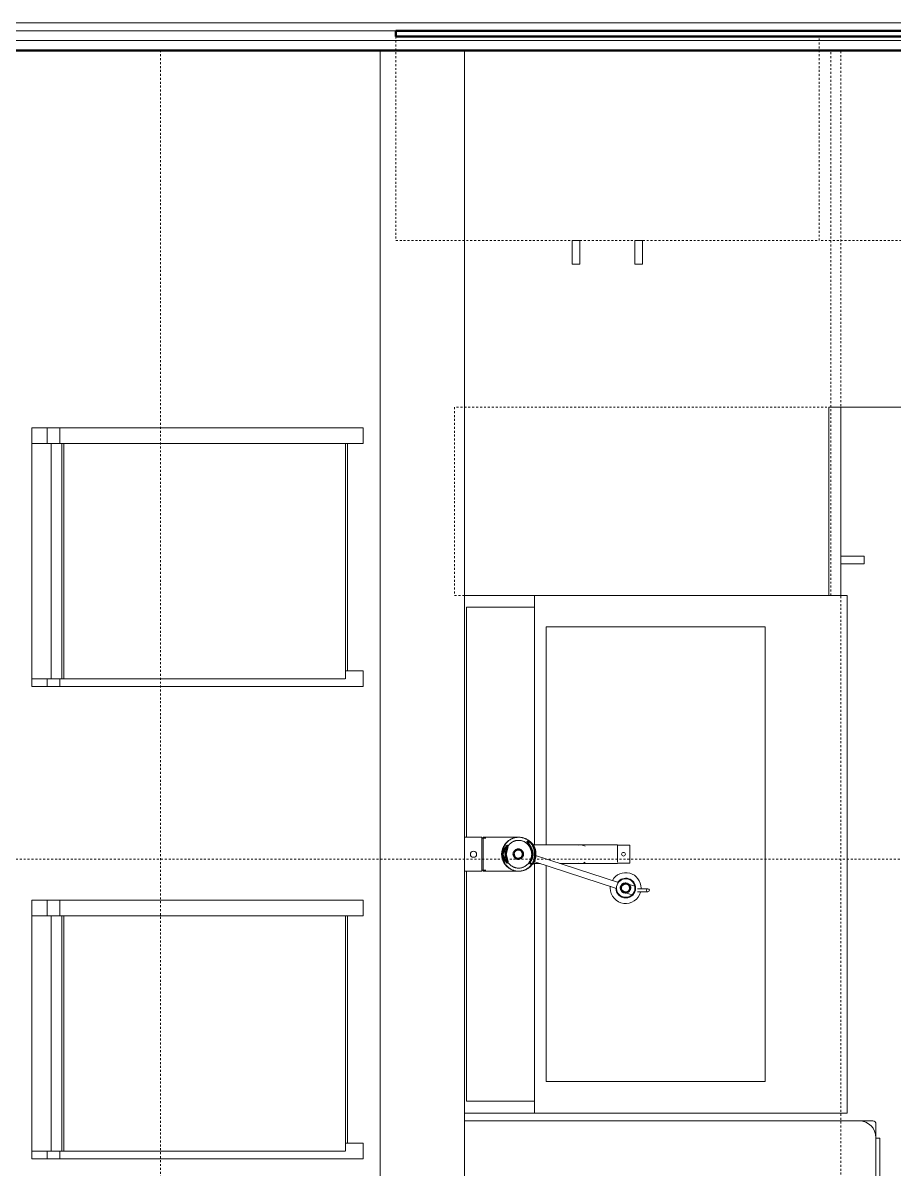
# Model space of a CAD drawing. Header units: inches. Extents: x -4217 to -1814, y 9706 to 12425.
# Drawn here: x -3633.1 to -3577.5, y 11050.6 to 11123.7 of the extents above; entities that cross this region are included whole.
import ezdxf

# ---------------------------------------------------------------- set-up
doc = ezdxf.new("R2010")
doc.units = ezdxf.units.IN
doc.header["$MEASUREMENT"] = 0
doc.linetypes.add('Aligning Line 1_8_', pattern=[0.25, 0.125, -0.125])
doc.linetypes.add('Dash', pattern=[0.25, 0.125, -0.125])
for name, color, linetype, lineweight in [('A-GENM-2', 250, 'Continuous', 9), ('A-GENM-3', 10, 'Continuous', 50), ('A-WALL', 113, 'Continuous', 13), ('A-WALL-3', 10, 'Continuous', 50), ('A-WALL-4', 50, 'Continuous', 13), ('G-ANNO-SYMB', 111, 'Aligning Line 1_8_', 9), ('I-FURN-1', 250, 'Continuous', 9), ('I-WALL-3', 2, 'Continuous', 50), ('P-SANR-FIXT-2', 250, 'Continuous', 9), ('Q-CASE-3', 250, 'Continuous', 9), ('Q-CASE-4', 250, 'Dash', 9), ('Q-CASE-HDLN-1', 250, 'Dash', 9), ('Q-SPCQ-1', 250, 'Continuous', 9)]:
    doc.layers.add(name, color=color, linetype=linetype, lineweight=lineweight)

msp = doc.modelspace()

# ---------------------------------------------------------------- linework, layer by layer
at = {"layer": 'A-GENM-2'}
for p, q in [((-3603.80756, 11071.77207), (-3604.9105, 11071.77207)), ((-3604.9105, 11069.60672), (-3604.9105, 11071.77207)), ((-3603.80756, 11071.77207), (-3603.80756, 11069.60672)), ((-3603.56706, 11071.71302), (-3603.80756, 11071.71302)), ((-3601.46562, 11071.77207), (-3603.7294, 11071.77207)), ((-3603.7294, 11069.60672), (-3603.7294, 11071.77207)), ((-3595.16641, 11071.27995), (-3600.56576, 11071.27995)), ((-3595.09876, 11068.88792), (-3600.39362, 11070.60832)), ((-3596.57369, 11071.27995), (-3597.49082, 11071.27995)), ((-3595.16641, 11071.27995), (-3595.16641, 11071.20083)), ((-3594.37901, 11071.26026), (-3595.16641, 11071.26026)), ((-3595.16641, 11071.18621), (-3595.16641, 11071.10698)), ((-3595.16641, 11071.09435), (-3595.16641, 11070.98467)), ((-3595.16641, 11070.97537), (-3595.16641, 11070.84224)), ((-3595.16641, 11070.84248), (-3595.16641, 11070.97483)), ((-3595.16641, 11070.83726), (-3595.16641, 11070.54153)), ((-3595.16641, 11070.54165), (-3595.16641, 11070.83715)), ((-3594.37901, 11071.26026), (-3594.37901, 11070.11853)), ((-3600.56576, 11070.09884), (-3600.09965, 11070.09884)), ((-3600.49515, 11070.22735), (-3595.2225, 11068.51416)), ((-3598.83385, 11070.09884), (-3595.16641, 11070.09884)), ((-3597.49082, 11070.09884), (-3596.57369, 11070.09884)), ((-3595.16641, 11070.53655), (-3595.16641, 11070.40342)), ((-3595.16641, 11070.40396), (-3595.16641, 11070.53631)), ((-3595.16641, 11070.39412), (-3595.16641, 11070.28444)), ((-3595.16641, 11070.27181), (-3595.16641, 11070.19258)), ((-3595.16641, 11070.11897), (-3595.16641, 11070.09884)), ((-3595.16641, 11070.11853), (-3594.37901, 11070.11853)), ((-3604.9105, 11069.60672), (-3603.80756, 11069.60672)), ((-3603.80756, 11069.66577), (-3603.56706, 11069.66577)), ((-3603.7294, 11069.60672), (-3601.46562, 11069.60672)), ((-3594.47764, 11068.77964), (-3594.05501, 11068.64625)), ((-3593.2219, 11068.48829), (-3593.88703, 11068.48829)), ((-3594.65127, 11068.22949), (-3594.63488, 11068.2814)), ((-3594.23212, 11068.09721), (-3594.65127, 11068.22949)), ((-3593.88703, 11068.29144), (-3593.2219, 11068.29144))]:
    msp.add_line(p, q, dxfattribs=at)
at = {"layer": 'A-GENM-2', "flags": 128}
for points in [[(-3601.79508, 11071.72073), (-3601.83606, 11071.70673), (-3601.87644, 11071.6911), (-3601.91617, 11071.67387), (-3601.95518, 11071.65507), (-3601.99341, 11071.63472), (-3602.03079, 11071.61286), (-3602.06726, 11071.58952), (-3602.10278, 11071.56474), (-3602.13727, 11071.53856), (-3602.17069, 11071.51102), (-3602.20298, 11071.48217), (-3602.2341, 11071.45205), (-3602.26398, 11071.4207), (-3602.29259, 11071.38819), (-3602.31987, 11071.35457), (-3602.34579, 11071.31987), (-3602.37029, 11071.28417), (-3602.39335, 11071.24752), (-3602.41493, 11071.20997), (-3602.43499, 11071.17159), (-3602.4535, 11071.13244), (-3602.47042, 11071.09258), (-3602.48574, 11071.05208), (-3602.49943, 11071.011), (-3602.51146, 11070.9694), (-3602.52182, 11070.92735), (-3602.5305, 11070.88492), (-3602.53746, 11070.84218), (-3602.54272, 11070.7992), (-3602.54624, 11070.75604), (-3602.54805, 11070.71277), (-3602.5483, 11070.6894)], [(-3602.34579, 11071.31987), (-3602.37029, 11071.28417), (-3602.39335, 11071.24752), (-3602.41493, 11071.20997), (-3602.43499, 11071.17159), (-3602.4535, 11071.13244), (-3602.47042, 11071.09258), (-3602.48574, 11071.05208), (-3602.49943, 11071.011), (-3602.51146, 11070.9694), (-3602.52182, 11070.92735), (-3602.5305, 11070.88492), (-3602.53746, 11070.84218), (-3602.54272, 11070.7992), (-3602.54624, 11070.75604), (-3602.54805, 11070.71277), (-3602.5483, 11070.6894)], [(-3602.34579, 11071.31987), (-3602.37029, 11071.28417), (-3602.39335, 11071.24752), (-3602.41493, 11071.20997), (-3602.43499, 11071.17159), (-3602.4535, 11071.13244), (-3602.47042, 11071.09258), (-3602.48574, 11071.05208), (-3602.49943, 11071.011), (-3602.51146, 11070.9694), (-3602.52182, 11070.92735), (-3602.5305, 11070.88492), (-3602.53746, 11070.84218), (-3602.54272, 11070.7992), (-3602.54624, 11070.75604), (-3602.54805, 11070.71277), (-3602.5483, 11070.6894)], [(-3602.34579, 11071.31987), (-3602.37029, 11071.28417), (-3602.39335, 11071.24752), (-3602.41493, 11071.20997), (-3602.43499, 11071.17159), (-3602.4535, 11071.13244), (-3602.47042, 11071.09258), (-3602.48574, 11071.05208), (-3602.49943, 11071.011), (-3602.51146, 11070.9694), (-3602.52182, 11070.92735), (-3602.5305, 11070.88492), (-3602.53746, 11070.84218), (-3602.54272, 11070.7992), (-3602.54624, 11070.75604), (-3602.54805, 11070.71277), (-3602.5483, 11070.6894)], [(-3602.34579, 11071.31987), (-3602.37029, 11071.28417), (-3602.39335, 11071.24752), (-3602.41493, 11071.20997), (-3602.43499, 11071.17159), (-3602.4535, 11071.13244), (-3602.47042, 11071.09258), (-3602.48574, 11071.05208), (-3602.49943, 11071.011), (-3602.51146, 11070.9694), (-3602.52182, 11070.92735), (-3602.5305, 11070.88492), (-3602.53746, 11070.84218), (-3602.54272, 11070.7992), (-3602.54624, 11070.75604), (-3602.54805, 11070.71277), (-3602.5483, 11070.6894)], [(-3602.34579, 11071.31987), (-3602.37029, 11071.28417), (-3602.39335, 11071.24752), (-3602.41493, 11071.20997), (-3602.43499, 11071.17159), (-3602.4535, 11071.13244), (-3602.47042, 11071.09258), (-3602.48574, 11071.05208), (-3602.49943, 11071.011), (-3602.51146, 11070.9694), (-3602.52182, 11070.92735), (-3602.5305, 11070.88492), (-3602.53746, 11070.84218), (-3602.54272, 11070.7992), (-3602.54624, 11070.75604), (-3602.54805, 11070.71277), (-3602.5483, 11070.6894)], [(-3601.46562, 11071.77207), (-3601.507, 11071.7712), (-3601.54831, 11071.76857), (-3601.58948, 11071.7642), (-3601.63045, 11071.7581), (-3601.67114, 11071.75027), (-3601.71149, 11071.74072), (-3601.75144, 11071.72948), (-3601.79092, 11071.71657), (-3601.82986, 11071.702), (-3601.8682, 11071.6858), (-3601.90588, 11071.66801), (-3601.94284, 11071.64864), (-3601.97901, 11071.62774), (-3602.01435, 11071.60534), (-3602.04879, 11071.58148), (-3602.08228, 11071.55619), (-3602.11477, 11071.52952), (-3602.1462, 11071.50152), (-3602.17653, 11071.47223), (-3602.20571, 11071.4417), (-3602.23369, 11071.40998), (-3602.26044, 11071.37713), (-3602.28591, 11071.34318), (-3602.31006, 11071.30821), (-3602.33285, 11071.27227), (-3602.35426, 11071.23541), (-3602.37424, 11071.19769), (-3602.39278, 11071.15918), (-3602.40983, 11071.11993), (-3602.42538, 11071.08001), (-3602.43941, 11071.03947), (-3602.45188, 11070.9984), (-3602.46279, 11070.95683), (-3602.47212, 11070.91486), (-3602.47985, 11070.87253), (-3602.48597, 11070.82991), (-3602.49048, 11070.78708), (-3602.49336, 11070.7441), (-3602.49461, 11070.70103), (-3602.49467, 11070.6894)], [(-3601.83606, 11071.70673), (-3601.87644, 11071.6911), (-3601.91617, 11071.67387), (-3601.95518, 11071.65507), (-3601.99341, 11071.63472), (-3602.03079, 11071.61286), (-3602.06726, 11071.58952), (-3602.10278, 11071.56474), (-3602.13727, 11071.53856), (-3602.17069, 11071.51102), (-3602.20298, 11071.48217), (-3602.2341, 11071.45205), (-3602.26398, 11071.4207), (-3602.29259, 11071.38819), (-3602.31987, 11071.35457)], [(-3601.83606, 11071.70673), (-3601.87644, 11071.6911), (-3601.91617, 11071.67387), (-3601.95518, 11071.65507), (-3601.99341, 11071.63472), (-3602.03079, 11071.61286), (-3602.06726, 11071.58952), (-3602.10278, 11071.56474), (-3602.13727, 11071.53856), (-3602.17069, 11071.51102), (-3602.20298, 11071.48217), (-3602.2341, 11071.45205), (-3602.26398, 11071.4207), (-3602.29259, 11071.38819), (-3602.31987, 11071.35457)], [(-3601.83606, 11071.70673), (-3601.87644, 11071.6911), (-3601.91617, 11071.67387), (-3601.95518, 11071.65507), (-3601.99341, 11071.63472), (-3602.03079, 11071.61286), (-3602.06726, 11071.58952), (-3602.10278, 11071.56474), (-3602.13727, 11071.53856), (-3602.17069, 11071.51102), (-3602.20298, 11071.48217), (-3602.2341, 11071.45205), (-3602.26398, 11071.4207), (-3602.29259, 11071.38819), (-3602.31987, 11071.35457)], [(-3601.83606, 11071.70673), (-3601.87644, 11071.6911), (-3601.91617, 11071.67387), (-3601.95518, 11071.65507), (-3601.99341, 11071.63472), (-3602.03079, 11071.61286), (-3602.06726, 11071.58952), (-3602.10278, 11071.56474), (-3602.13727, 11071.53856), (-3602.17069, 11071.51102), (-3602.20298, 11071.48217), (-3602.2341, 11071.45205), (-3602.26398, 11071.4207), (-3602.29259, 11071.38819), (-3602.31987, 11071.35457)], [(-3601.83606, 11071.70673), (-3601.87644, 11071.6911), (-3601.91617, 11071.67387), (-3601.95518, 11071.65507), (-3601.99341, 11071.63472), (-3602.03079, 11071.61286), (-3602.06726, 11071.58952), (-3602.10278, 11071.56474), (-3602.13727, 11071.53856), (-3602.17069, 11071.51102), (-3602.20298, 11071.48217), (-3602.2341, 11071.45205), (-3602.26398, 11071.4207), (-3602.29259, 11071.38819), (-3602.31987, 11071.35457)], [(-3602.29782, 11070.6894), (-3602.29715, 11070.72503), (-3602.29513, 11070.76061), (-3602.29176, 11070.79607), (-3602.28706, 11070.83136), (-3602.28103, 11070.86641), (-3602.27368, 11070.90117), (-3602.26503, 11070.93558), (-3602.25508, 11070.96958), (-3602.24387, 11071.00312), (-3602.23139, 11071.03615), (-3602.21769, 11071.0686), (-3602.20278, 11071.10043), (-3602.18668, 11071.13159), (-3602.16943, 11071.16203), (-3602.15106, 11071.19169), (-3602.13159, 11071.22053), (-3602.11106, 11071.2485), (-3602.08951, 11071.27557), (-3602.06697, 11071.30168), (-3602.04347, 11071.3268), (-3602.01907, 11071.35088), (-3601.99379, 11071.3739), (-3601.96768, 11071.39581), (-3601.94078, 11071.41659), (-3601.91315, 11071.43619), (-3601.88481, 11071.4546), (-3601.85582, 11071.47178), (-3601.82623, 11071.48771), (-3601.79607, 11071.50237), (-3601.76541, 11071.51573), (-3601.73428, 11071.52777), (-3601.70274, 11071.53849), (-3601.67084, 11071.54786), (-3601.63862, 11071.55586), (-3601.60613, 11071.5625), (-3601.57343, 11071.56775), (-3601.54057, 11071.57162), (-3601.50759, 11071.5741), (-3601.47454, 11071.57517), (-3601.46562, 11071.57522)], [(-3601.11397, 11071.71337), (-3601.1552, 11071.72662), (-3601.19693, 11071.7382), (-3601.23908, 11071.74811), (-3601.2816, 11071.75632), (-3601.32441, 11071.76283), (-3601.36745, 11071.76761), (-3601.41065, 11071.77068), (-3601.45393, 11071.77201), (-3601.49723, 11071.77161), (-3601.54049, 11071.76948), (-3601.58362, 11071.76562), (-3601.62656, 11071.76004), (-3601.66925, 11071.75275), (-3601.71161, 11071.74376), (-3601.75357, 11071.73308)], [(-3601.1552, 11071.72662), (-3601.19693, 11071.7382), (-3601.23908, 11071.74811), (-3601.2816, 11071.75632), (-3601.32441, 11071.76283), (-3601.36745, 11071.76761), (-3601.41065, 11071.77068), (-3601.45393, 11071.77201), (-3601.49723, 11071.77161), (-3601.54049, 11071.76948), (-3601.58362, 11071.76562), (-3601.62656, 11071.76004), (-3601.66925, 11071.75275), (-3601.71161, 11071.74376), (-3601.75357, 11071.73308)], [(-3601.1552, 11071.72662), (-3601.19693, 11071.7382), (-3601.23908, 11071.74811), (-3601.2816, 11071.75632), (-3601.32441, 11071.76283), (-3601.36745, 11071.76761), (-3601.41065, 11071.77068), (-3601.45393, 11071.77201), (-3601.49723, 11071.77161), (-3601.54049, 11071.76948), (-3601.58362, 11071.76562), (-3601.62656, 11071.76004), (-3601.66925, 11071.75275), (-3601.71161, 11071.74376), (-3601.75357, 11071.73308)], [(-3601.1552, 11071.72662), (-3601.19693, 11071.7382), (-3601.23908, 11071.74811), (-3601.2816, 11071.75632), (-3601.32441, 11071.76283), (-3601.36745, 11071.76761), (-3601.41065, 11071.77068), (-3601.45393, 11071.77201), (-3601.49723, 11071.77161), (-3601.54049, 11071.76948), (-3601.58362, 11071.76562), (-3601.62656, 11071.76004), (-3601.66925, 11071.75275), (-3601.71161, 11071.74376), (-3601.75357, 11071.73308)], [(-3601.1552, 11071.72662), (-3601.19693, 11071.7382), (-3601.23908, 11071.74811), (-3601.2816, 11071.75632), (-3601.32441, 11071.76283), (-3601.36745, 11071.76761), (-3601.41065, 11071.77068), (-3601.45393, 11071.77201), (-3601.49723, 11071.77161), (-3601.54049, 11071.76948), (-3601.58362, 11071.76562), (-3601.62656, 11071.76004), (-3601.66925, 11071.75275), (-3601.71161, 11071.74376), (-3601.75357, 11071.73308)], [(-3601.1552, 11071.72662), (-3601.19693, 11071.7382), (-3601.23908, 11071.74811), (-3601.2816, 11071.75632), (-3601.32441, 11071.76283), (-3601.36745, 11071.76761), (-3601.41065, 11071.77068), (-3601.45393, 11071.77201), (-3601.49723, 11071.77161), (-3601.54049, 11071.76948), (-3601.58362, 11071.76562), (-3601.62656, 11071.76004), (-3601.66925, 11071.75275), (-3601.71161, 11071.74376), (-3601.75357, 11071.73308)], [(-3600.77675, 11071.49374), (-3600.80789, 11071.5221), (-3600.84009, 11071.54913), (-3600.87332, 11071.57479), (-3600.9075, 11071.59904), (-3600.9426, 11071.62184), (-3600.97856, 11071.64315), (-3601.01531, 11071.66293), (-3601.0528, 11071.68116), (-3601.09097, 11071.69779), (-3601.12976, 11071.7128), (-3601.16909, 11071.72616), (-3601.20892, 11071.73786), (-3601.24917, 11071.74786), (-3601.28978, 11071.75615), (-3601.33068, 11071.76273), (-3601.3718, 11071.76757), (-3601.41308, 11071.77066), (-3601.45445, 11071.77201), (-3601.46562, 11071.77207)], [(-3601.46562, 11071.57522), (-3601.43257, 11071.57452), (-3601.39957, 11071.57243), (-3601.36666, 11071.56894), (-3601.33391, 11071.56405), (-3601.30137, 11071.55779), (-3601.26907, 11071.55015), (-3601.23707, 11071.54115), (-3601.20543, 11071.5308), (-3601.17419, 11071.51911), (-3601.14339, 11071.5061), (-3601.1131, 11071.49179), (-3601.08335, 11071.4762), (-3601.05419, 11071.45936), (-3601.02568, 11071.44128), (-3600.99785, 11071.42199), (-3600.97075, 11071.40153), (-3600.94442, 11071.37992), (-3600.91891, 11071.3572), (-3600.89427, 11071.3334), (-3600.87052, 11071.30856), (-3600.84772, 11071.28271), (-3600.8259, 11071.2559), (-3600.80509, 11071.22817), (-3600.78533, 11071.19956), (-3600.76666, 11071.17011), (-3600.7491, 11071.13988), (-3600.73269, 11071.10891), (-3600.71746, 11071.07726), (-3600.70343, 11071.04497), (-3600.69062, 11071.01209), (-3600.67906, 11070.97868), (-3600.66877, 11070.9448), (-3600.65977, 11070.91049), (-3600.65206, 11070.87582), (-3600.64567, 11070.84084), (-3600.64061, 11070.80562), (-3600.63689, 11070.7702), (-3600.6345, 11070.73465), (-3600.63347, 11070.69902), (-3600.63342, 11070.6894)], [(-3600.68086, 11071.43528), (-3600.71131, 11071.46606), (-3600.74297, 11071.4956), (-3600.77579, 11071.52386), (-3600.80971, 11071.55078), (-3600.84468, 11071.57632), (-3600.88065, 11071.60044), (-3600.91755, 11071.6231), (-3600.95532, 11071.64427), (-3600.99392, 11071.66391), (-3601.03326, 11071.682), (-3601.0733, 11071.69849)], [(-3600.68086, 11071.43528), (-3600.71131, 11071.46606), (-3600.74297, 11071.4956), (-3600.77579, 11071.52386), (-3600.80971, 11071.55078), (-3600.84468, 11071.57632), (-3600.88065, 11071.60044), (-3600.91755, 11071.6231), (-3600.95532, 11071.64427), (-3600.99392, 11071.66391), (-3601.03326, 11071.682), (-3601.0733, 11071.69849)], [(-3600.68086, 11071.43528), (-3600.71131, 11071.46606), (-3600.74297, 11071.4956), (-3600.77579, 11071.52386), (-3600.80971, 11071.55078), (-3600.84468, 11071.57632), (-3600.88065, 11071.60044), (-3600.91755, 11071.6231), (-3600.95532, 11071.64427), (-3600.99392, 11071.66391), (-3601.03326, 11071.682), (-3601.0733, 11071.69849)], [(-3600.68086, 11071.43528), (-3600.71131, 11071.46606), (-3600.74297, 11071.4956), (-3600.77579, 11071.52386), (-3600.80971, 11071.55078), (-3600.84468, 11071.57632), (-3600.88065, 11071.60044), (-3600.91755, 11071.6231), (-3600.95532, 11071.64427), (-3600.99392, 11071.66391), (-3601.03326, 11071.682), (-3601.0733, 11071.69849)], [(-3600.68086, 11071.43528), (-3600.71131, 11071.46606), (-3600.74297, 11071.4956), (-3600.77579, 11071.52386), (-3600.80971, 11071.55078), (-3600.84468, 11071.57632), (-3600.88065, 11071.60044), (-3600.91755, 11071.6231), (-3600.95532, 11071.64427), (-3600.99392, 11071.66391), (-3601.03326, 11071.682), (-3601.0733, 11071.69849)], [(-3600.68086, 11071.43528), (-3600.71131, 11071.46606), (-3600.74297, 11071.4956), (-3600.77579, 11071.52386), (-3600.80971, 11071.55078), (-3600.84468, 11071.57632), (-3600.88065, 11071.60044), (-3600.91755, 11071.6231), (-3600.95532, 11071.64427), (-3600.99392, 11071.66391), (-3601.03326, 11071.682), (-3601.0733, 11071.69849)], [(-3602.5483, 11070.6894), (-3602.54743, 11070.6461), (-3602.54483, 11070.60287), (-3602.54051, 11070.55979), (-3602.53447, 11070.51691), (-3602.52672, 11070.4743), (-3602.51727, 11070.43204), (-3602.50613, 11070.39019), (-3602.49334, 11070.34882), (-3602.47889, 11070.308), (-3602.46283, 11070.26778), (-3602.44517, 11070.22824), (-3602.42595, 11070.18944), (-3602.40519, 11070.15144), (-3602.38292, 11070.11429), (-3602.35919, 11070.07807), (-3602.33403, 11070.04283), (-3602.30748, 11070.00862), (-3602.27958, 11069.9755), (-3602.25038, 11069.94352), (-3602.21993, 11069.91273), (-3602.18827, 11069.88319), (-3602.15545, 11069.85493), (-3602.12153, 11069.82802), (-3602.08656, 11069.80248), (-3602.05059, 11069.77835), (-3602.01369, 11069.75569), (-3601.97592, 11069.73452), (-3601.93732, 11069.71488), (-3601.89798, 11069.69679), (-3601.85794, 11069.6803), (-3601.81727, 11069.66542), (-3601.77604, 11069.65217)], [(-3602.5483, 11070.6894), (-3602.54743, 11070.6461), (-3602.54483, 11070.60287), (-3602.54051, 11070.55979), (-3602.53447, 11070.51691), (-3602.52672, 11070.4743), (-3602.51727, 11070.43204), (-3602.50613, 11070.39019), (-3602.49334, 11070.34882), (-3602.47889, 11070.308), (-3602.46283, 11070.26778), (-3602.44517, 11070.22824), (-3602.42595, 11070.18944), (-3602.40519, 11070.15144), (-3602.38292, 11070.11429), (-3602.35919, 11070.07807)], [(-3602.5483, 11070.6894), (-3602.54743, 11070.6461), (-3602.54483, 11070.60287), (-3602.54051, 11070.55979), (-3602.53447, 11070.51691), (-3602.52672, 11070.4743), (-3602.51727, 11070.43204), (-3602.50613, 11070.39019), (-3602.49334, 11070.34882), (-3602.47889, 11070.308), (-3602.46283, 11070.26778), (-3602.44517, 11070.22824), (-3602.42595, 11070.18944), (-3602.40519, 11070.15144), (-3602.38292, 11070.11429), (-3602.35919, 11070.07807)], [(-3602.5483, 11070.6894), (-3602.54743, 11070.6461), (-3602.54483, 11070.60287), (-3602.54051, 11070.55979), (-3602.53447, 11070.51691), (-3602.52672, 11070.4743), (-3602.51727, 11070.43204), (-3602.50613, 11070.39019), (-3602.49334, 11070.34882), (-3602.47889, 11070.308), (-3602.46283, 11070.26778), (-3602.44517, 11070.22824), (-3602.42595, 11070.18944), (-3602.40519, 11070.15144), (-3602.38292, 11070.11429), (-3602.35919, 11070.07807)], [(-3602.5483, 11070.6894), (-3602.54743, 11070.6461), (-3602.54483, 11070.60287), (-3602.54051, 11070.55979), (-3602.53447, 11070.51691), (-3602.52672, 11070.4743), (-3602.51727, 11070.43204), (-3602.50613, 11070.39019), (-3602.49334, 11070.34882), (-3602.47889, 11070.308), (-3602.46283, 11070.26778), (-3602.44517, 11070.22824), (-3602.42595, 11070.18944), (-3602.40519, 11070.15144), (-3602.38292, 11070.11429), (-3602.35919, 11070.07807)], [(-3602.5483, 11070.6894), (-3602.54743, 11070.6461), (-3602.54483, 11070.60287), (-3602.54051, 11070.55979), (-3602.53447, 11070.51691), (-3602.52672, 11070.4743), (-3602.51727, 11070.43204), (-3602.50613, 11070.39019), (-3602.49334, 11070.34882), (-3602.47889, 11070.308), (-3602.46283, 11070.26778), (-3602.44517, 11070.22824), (-3602.42595, 11070.18944), (-3602.40519, 11070.15144), (-3602.38292, 11070.11429), (-3602.35919, 11070.07807)], [(-3602.49467, 11070.6894), (-3602.49386, 11070.64631), (-3602.49142, 11070.6033), (-3602.48735, 11070.56042), (-3602.48166, 11070.51774), (-3602.47436, 11070.47533), (-3602.46547, 11070.43325), (-3602.45498, 11070.39157), (-3602.44293, 11070.35035), (-3602.42932, 11070.30967), (-3602.41418, 11070.26958), (-3602.39753, 11070.23014), (-3602.37939, 11070.19142), (-3602.35979, 11070.15348), (-3602.33877, 11070.11639), (-3602.31634, 11070.08019), (-3602.29256, 11070.04495), (-3602.26744, 11070.01072), (-3602.24104, 11069.97757), (-3602.21338, 11069.94553), (-3602.18452, 11069.91468), (-3602.1545, 11069.88505), (-3602.12336, 11069.8567), (-3602.09115, 11069.82967), (-3602.05792, 11069.804), (-3602.02374, 11069.77975), (-3601.98864, 11069.75695), (-3601.95268, 11069.73564), (-3601.91593, 11069.71586), (-3601.87844, 11069.69764), (-3601.84027, 11069.681), (-3601.80149, 11069.66599), (-3601.76215, 11069.65263), (-3601.72232, 11069.64094), (-3601.68207, 11069.63093), (-3601.64146, 11069.62264), (-3601.60056, 11069.61607), (-3601.55944, 11069.61123), (-3601.51816, 11069.60813), (-3601.47679, 11069.60678), (-3601.46562, 11069.60672)], [(-3601.46562, 11069.80357), (-3601.49867, 11069.80427), (-3601.53168, 11069.80637), (-3601.56458, 11069.80986), (-3601.59733, 11069.81474), (-3601.62988, 11069.821), (-3601.66217, 11069.82864), (-3601.69417, 11069.83764), (-3601.72581, 11069.84799), (-3601.75705, 11069.85968), (-3601.78785, 11069.87269), (-3601.81814, 11069.887), (-3601.84789, 11069.90259), (-3601.87705, 11069.91944), (-3601.90557, 11069.93751), (-3601.9334, 11069.9568), (-3601.9605, 11069.97726), (-3601.98682, 11069.99887), (-3602.01233, 11070.02159), (-3602.03697, 11070.04539), (-3602.06072, 11070.07023), (-3602.08352, 11070.09608), (-3602.10535, 11070.12289), (-3602.12615, 11070.15063), (-3602.14591, 11070.17924), (-3602.16458, 11070.20868), (-3602.18214, 11070.23891), (-3602.19855, 11070.26988), (-3602.21378, 11070.30153), (-3602.22781, 11070.33383), (-3602.24062, 11070.3667), (-3602.25218, 11070.40011), (-3602.26247, 11070.434), (-3602.27148, 11070.4683), (-3602.27918, 11070.50297), (-3602.28557, 11070.53795), (-3602.29063, 11070.57317), (-3602.29435, 11070.60859), (-3602.29674, 11070.64415), (-3602.29777, 11070.67977), (-3602.29782, 11070.6894)], [(-3600.63342, 11070.6894), (-3600.63409, 11070.65376), (-3600.63611, 11070.61818), (-3600.63948, 11070.58272), (-3600.64418, 11070.54743), (-3600.65021, 11070.51238), (-3600.65756, 11070.47762), (-3600.66621, 11070.44322), (-3600.67616, 11070.40921), (-3600.68738, 11070.37567), (-3600.69985, 11070.34265), (-3600.71355, 11070.31019), (-3600.72846, 11070.27836), (-3600.74456, 11070.2472), (-3600.76181, 11070.21676), (-3600.78018, 11070.1871), (-3600.79965, 11070.15826), (-3600.82018, 11070.13029), (-3600.84173, 11070.10322), (-3600.86427, 11070.07711), (-3600.88777, 11070.05199), (-3600.91218, 11070.02791), (-3600.93745, 11070.00489), (-3600.96356, 11069.98298), (-3600.99046, 11069.96221), (-3601.01809, 11069.9426), (-3601.04643, 11069.92419), (-3601.07542, 11069.90701), (-3601.10501, 11069.89108), (-3601.13517, 11069.87643), (-3601.16583, 11069.86307), (-3601.19696, 11069.85102), (-3601.2285, 11069.8403), (-3601.2604, 11069.83094), (-3601.29262, 11069.82293), (-3601.32511, 11069.81629), (-3601.35781, 11069.81104), (-3601.39067, 11069.80717), (-3601.42365, 11069.8047), (-3601.4567, 11069.80362), (-3601.46562, 11069.80357)], [(-3600.59203, 11070.6894), (-3600.59271, 11070.65376), (-3600.59473, 11070.61818), (-3600.59809, 11070.58272), (-3600.6028, 11070.54743), (-3600.60883, 11070.51238), (-3600.61618, 11070.47762), (-3600.62483, 11070.44322), (-3600.63478, 11070.40921), (-3600.64599, 11070.37567), (-3600.65847, 11070.34265), (-3600.67217, 11070.31019), (-3600.68708, 11070.27836), (-3600.70318, 11070.2472), (-3600.72043, 11070.21676), (-3600.73516, 11070.19277)], [(-3600.6908, 11071.1079), (-3600.6756, 11071.07622), (-3600.66161, 11071.04391), (-3600.64884, 11071.01102), (-3600.63733, 11070.97759), (-3600.62708, 11070.94369), (-3600.61811, 11070.90938), (-3600.61045, 11070.8747), (-3600.60411, 11070.83971), (-3600.59909, 11070.80447), (-3600.59541, 11070.76905), (-3600.59307, 11070.73349), (-3600.59207, 11070.69786), (-3600.59203, 11070.6894)], [(-3600.48607, 11071.15055), (-3600.50529, 11071.18935), (-3600.52605, 11071.22736), (-3600.54832, 11071.2645), (-3600.57205, 11071.30072)], [(-3600.48607, 11071.15055), (-3600.50529, 11071.18935), (-3600.52605, 11071.22736), (-3600.54832, 11071.2645), (-3600.57205, 11071.30072)], [(-3600.48607, 11071.15055), (-3600.50529, 11071.18935), (-3600.52605, 11071.22736), (-3600.54832, 11071.2645), (-3600.57205, 11071.30072)], [(-3600.48607, 11071.15055), (-3600.50529, 11071.18935), (-3600.52605, 11071.22736), (-3600.54832, 11071.2645), (-3600.57205, 11071.30072)], [(-3600.48607, 11071.15055), (-3600.50529, 11071.18935), (-3600.52605, 11071.22736), (-3600.54832, 11071.2645), (-3600.57205, 11071.30072)], [(-3600.48607, 11071.15055), (-3600.50529, 11071.18935), (-3600.52605, 11071.22736), (-3600.54832, 11071.2645), (-3600.57205, 11071.30072)], [(-3600.51497, 11070.18238), (-3600.49649, 11070.22091), (-3600.47948, 11070.26019), (-3600.46398, 11070.30013), (-3600.45001, 11070.34068), (-3600.43759, 11070.38178), (-3600.42673, 11070.42335), (-3600.41745, 11070.46534), (-3600.40978, 11070.50768), (-3600.40371, 11070.55031), (-3600.39926, 11070.59315), (-3600.39643, 11070.63613), (-3600.39523, 11070.67921), (-3600.39518, 11070.6894)], [(-3600.39518, 11070.6894), (-3600.396, 11070.73248), (-3600.39844, 11070.77549), (-3600.40251, 11070.81837), (-3600.4082, 11070.86105), (-3600.41549, 11070.90346), (-3600.42439, 11070.94554), (-3600.43488, 11070.98722), (-3600.44693, 11071.02844), (-3600.46054, 11071.06912), (-3600.47568, 11071.10922), (-3600.49233, 11071.14865), (-3600.51047, 11071.18737), (-3600.5149, 11071.19626)], [(-3600.47774, 11070.24635), (-3600.46082, 11070.28621), (-3600.4455, 11070.32671), (-3600.43181, 11070.3678), (-3600.41978, 11070.40939), (-3600.40942, 11070.45144), (-3600.40075, 11070.49387), (-3600.39378, 11070.53661), (-3600.38853, 11070.57959), (-3600.385, 11070.62275), (-3600.3832, 11070.66602), (-3600.38294, 11070.6894)], [(-3600.47774, 11070.24635), (-3600.46082, 11070.28621), (-3600.4455, 11070.32671), (-3600.43181, 11070.3678), (-3600.41978, 11070.40939), (-3600.40942, 11070.45144), (-3600.40075, 11070.49387), (-3600.39378, 11070.53661), (-3600.38853, 11070.57959), (-3600.385, 11070.62275), (-3600.3832, 11070.66602), (-3600.38294, 11070.6894)], [(-3600.47774, 11070.24635), (-3600.46082, 11070.28621), (-3600.4455, 11070.32671), (-3600.43181, 11070.3678), (-3600.41978, 11070.40939), (-3600.40942, 11070.45144), (-3600.40075, 11070.49387), (-3600.39378, 11070.53661), (-3600.38853, 11070.57959), (-3600.385, 11070.62275), (-3600.3832, 11070.66602), (-3600.38294, 11070.6894)], [(-3600.47774, 11070.24635), (-3600.46082, 11070.28621), (-3600.4455, 11070.32671), (-3600.43181, 11070.3678), (-3600.41978, 11070.40939), (-3600.40942, 11070.45144), (-3600.40075, 11070.49387), (-3600.39378, 11070.53661), (-3600.38853, 11070.57959), (-3600.385, 11070.62275), (-3600.3832, 11070.66602), (-3600.38294, 11070.6894)], [(-3600.47774, 11070.24635), (-3600.46082, 11070.28621), (-3600.4455, 11070.32671), (-3600.43181, 11070.3678), (-3600.41978, 11070.40939), (-3600.40942, 11070.45144), (-3600.40075, 11070.49387), (-3600.39378, 11070.53661), (-3600.38853, 11070.57959), (-3600.385, 11070.62275), (-3600.3832, 11070.66602), (-3600.38294, 11070.6894)], [(-3600.47774, 11070.24635), (-3600.46082, 11070.28621), (-3600.4455, 11070.32671), (-3600.43181, 11070.3678), (-3600.41978, 11070.40939), (-3600.40942, 11070.45144), (-3600.40075, 11070.49387), (-3600.39378, 11070.53661), (-3600.38853, 11070.57959), (-3600.385, 11070.62275), (-3600.3832, 11070.66602), (-3600.38294, 11070.6894)], [(-3600.38294, 11070.6894), (-3600.38381, 11070.73269), (-3600.38641, 11070.77592), (-3600.39073, 11070.81901), (-3600.39677, 11070.86189), (-3600.40452, 11070.90449), (-3600.41398, 11070.94675), (-3600.42511, 11070.9886), (-3600.43791, 11071.02997), (-3600.45235, 11071.0708), (-3600.46841, 11071.11101)], [(-3600.38294, 11070.6894), (-3600.38381, 11070.73269), (-3600.38641, 11070.77592), (-3600.39073, 11070.81901), (-3600.39677, 11070.86189), (-3600.40452, 11070.90449), (-3600.41398, 11070.94675), (-3600.42511, 11070.9886), (-3600.43791, 11071.02997), (-3600.45235, 11071.0708), (-3600.46841, 11071.11101)], [(-3600.38294, 11070.6894), (-3600.38381, 11070.73269), (-3600.38641, 11070.77592), (-3600.39073, 11070.81901), (-3600.39677, 11070.86189), (-3600.40452, 11070.90449), (-3600.41398, 11070.94675), (-3600.42511, 11070.9886), (-3600.43791, 11071.02997), (-3600.45235, 11071.0708), (-3600.46841, 11071.11101)], [(-3600.38294, 11070.6894), (-3600.38381, 11070.73269), (-3600.38641, 11070.77592), (-3600.39073, 11070.81901), (-3600.39677, 11070.86189), (-3600.40452, 11070.90449), (-3600.41398, 11070.94675), (-3600.42511, 11070.9886), (-3600.43791, 11071.02997), (-3600.45235, 11071.0708), (-3600.46841, 11071.11101)], [(-3600.38294, 11070.6894), (-3600.38381, 11070.73269), (-3600.38641, 11070.77592), (-3600.39073, 11070.81901), (-3600.39677, 11070.86189), (-3600.40452, 11070.90449), (-3600.41398, 11070.94675), (-3600.42511, 11070.9886), (-3600.43791, 11071.02997), (-3600.45235, 11071.0708), (-3600.46841, 11071.11101)], [(-3600.38294, 11070.6894), (-3600.38381, 11070.73269), (-3600.38641, 11070.77592), (-3600.39073, 11070.81901), (-3600.39677, 11070.86189), (-3600.40452, 11070.90449), (-3600.41398, 11070.94675), (-3600.42511, 11070.9886), (-3600.43791, 11071.02997), (-3600.45235, 11071.0708), (-3600.46841, 11071.11101)], [(-3602.33403, 11070.04283), (-3602.30748, 11070.00862), (-3602.27958, 11069.9755), (-3602.25038, 11069.94352), (-3602.21993, 11069.91273), (-3602.18827, 11069.88319), (-3602.15545, 11069.85493), (-3602.12153, 11069.82802), (-3602.08656, 11069.80248), (-3602.05059, 11069.77835), (-3602.01369, 11069.75569), (-3601.97592, 11069.73452), (-3601.93732, 11069.71488), (-3601.89798, 11069.69679), (-3601.85794, 11069.6803)], [(-3602.33403, 11070.04283), (-3602.30748, 11070.00862), (-3602.27958, 11069.9755), (-3602.25038, 11069.94352), (-3602.21993, 11069.91273), (-3602.18827, 11069.88319), (-3602.15545, 11069.85493), (-3602.12153, 11069.82802), (-3602.08656, 11069.80248), (-3602.05059, 11069.77835), (-3602.01369, 11069.75569), (-3601.97592, 11069.73452), (-3601.93732, 11069.71488), (-3601.89798, 11069.69679), (-3601.85794, 11069.6803)], [(-3602.33403, 11070.04283), (-3602.30748, 11070.00862), (-3602.27958, 11069.9755), (-3602.25038, 11069.94352), (-3602.21993, 11069.91273), (-3602.18827, 11069.88319), (-3602.15545, 11069.85493), (-3602.12153, 11069.82802), (-3602.08656, 11069.80248), (-3602.05059, 11069.77835), (-3602.01369, 11069.75569), (-3601.97592, 11069.73452), (-3601.93732, 11069.71488), (-3601.89798, 11069.69679), (-3601.85794, 11069.6803)], [(-3602.33403, 11070.04283), (-3602.30748, 11070.00862), (-3602.27958, 11069.9755), (-3602.25038, 11069.94352), (-3602.21993, 11069.91273), (-3602.18827, 11069.88319), (-3602.15545, 11069.85493), (-3602.12153, 11069.82802), (-3602.08656, 11069.80248), (-3602.05059, 11069.77835), (-3602.01369, 11069.75569), (-3601.97592, 11069.73452), (-3601.93732, 11069.71488), (-3601.89798, 11069.69679), (-3601.85794, 11069.6803)], [(-3602.33403, 11070.04283), (-3602.30748, 11070.00862), (-3602.27958, 11069.9755), (-3602.25038, 11069.94352), (-3602.21993, 11069.91273), (-3602.18827, 11069.88319), (-3602.15545, 11069.85493), (-3602.12153, 11069.82802), (-3602.08656, 11069.80248), (-3602.05059, 11069.77835), (-3602.01369, 11069.75569), (-3601.97592, 11069.73452), (-3601.93732, 11069.71488), (-3601.89798, 11069.69679), (-3601.85794, 11069.6803)], [(-3601.73431, 11069.64059), (-3601.69216, 11069.63068), (-3601.64964, 11069.62247), (-3601.60683, 11069.61597), (-3601.56379, 11069.61118), (-3601.52059, 11069.60812), (-3601.47731, 11069.60678), (-3601.43401, 11069.60718), (-3601.39076, 11069.60931), (-3601.34762, 11069.61317), (-3601.30468, 11069.61875), (-3601.26199, 11069.62604), (-3601.21963, 11069.63503), (-3601.17767, 11069.64571), (-3601.13616, 11069.65806), (-3601.09518, 11069.67206), (-3601.0548, 11069.68769), (-3601.01507, 11069.70492), (-3600.97606, 11069.72373), (-3600.93783, 11069.74407), (-3600.90045, 11069.76594), (-3600.86398, 11069.78928), (-3600.82846, 11069.81406), (-3600.79397, 11069.84024), (-3600.76055, 11069.86777), (-3600.72826, 11069.89663), (-3600.69714, 11069.92675), (-3600.66726, 11069.95809), (-3600.63866, 11069.9906), (-3600.61137, 11070.02423)], [(-3601.46562, 11069.60672), (-3601.42424, 11069.60759), (-3601.38293, 11069.61022), (-3601.34176, 11069.61459), (-3601.30079, 11069.62069), (-3601.2601, 11069.62853), (-3601.21975, 11069.63807), (-3601.1798, 11069.64931), (-3601.14032, 11069.66222), (-3601.10138, 11069.67679), (-3601.06304, 11069.69299), (-3601.02536, 11069.71078), (-3600.9884, 11069.73015), (-3600.95223, 11069.75105), (-3600.91689, 11069.77345), (-3600.88245, 11069.79732), (-3600.84896, 11069.8226), (-3600.81647, 11069.84927), (-3600.78504, 11069.87727), (-3600.75471, 11069.90656), (-3600.72553, 11069.93709), (-3600.69755, 11069.96881), (-3600.6708, 11070.00167), (-3600.64533, 11070.03561), (-3600.62119, 11070.07058)], [(-3601.09518, 11069.67206), (-3601.0548, 11069.68769), (-3601.01507, 11069.70492), (-3600.97606, 11069.72373), (-3600.93783, 11069.74407), (-3600.90045, 11069.76594), (-3600.86398, 11069.78928), (-3600.82846, 11069.81406), (-3600.79397, 11069.84024), (-3600.76055, 11069.86777), (-3600.72826, 11069.89663), (-3600.69714, 11069.92675), (-3600.66726, 11069.95809), (-3600.63866, 11069.9906), (-3600.61137, 11070.02423)], [(-3601.09518, 11069.67206), (-3601.0548, 11069.68769), (-3601.01507, 11069.70492), (-3600.97606, 11069.72373), (-3600.93783, 11069.74407), (-3600.90045, 11069.76594), (-3600.86398, 11069.78928), (-3600.82846, 11069.81406), (-3600.79397, 11069.84024), (-3600.76055, 11069.86777), (-3600.72826, 11069.89663), (-3600.69714, 11069.92675), (-3600.66726, 11069.95809), (-3600.63866, 11069.9906), (-3600.61137, 11070.02423)], [(-3601.09518, 11069.67206), (-3601.0548, 11069.68769), (-3601.01507, 11069.70492), (-3600.97606, 11069.72373), (-3600.93783, 11069.74407), (-3600.90045, 11069.76594), (-3600.86398, 11069.78928), (-3600.82846, 11069.81406), (-3600.79397, 11069.84024), (-3600.76055, 11069.86777), (-3600.72826, 11069.89663), (-3600.69714, 11069.92675), (-3600.66726, 11069.95809), (-3600.63866, 11069.9906), (-3600.61137, 11070.02423)], [(-3601.09518, 11069.67206), (-3601.0548, 11069.68769), (-3601.01507, 11069.70492), (-3600.97606, 11069.72373), (-3600.93783, 11069.74407), (-3600.90045, 11069.76594), (-3600.86398, 11069.78928), (-3600.82846, 11069.81406), (-3600.79397, 11069.84024), (-3600.76055, 11069.86777), (-3600.72826, 11069.89663), (-3600.69714, 11069.92675), (-3600.66726, 11069.95809), (-3600.63866, 11069.9906), (-3600.61137, 11070.02423)], [(-3601.09518, 11069.67206), (-3601.0548, 11069.68769), (-3601.01507, 11069.70492), (-3600.97606, 11069.72373), (-3600.93783, 11069.74407), (-3600.90045, 11069.76594), (-3600.86398, 11069.78928), (-3600.82846, 11069.81406), (-3600.79397, 11069.84024), (-3600.76055, 11069.86777), (-3600.72826, 11069.89663), (-3600.69714, 11069.92675), (-3600.66726, 11069.95809), (-3600.63866, 11069.9906), (-3600.61137, 11070.02423)], [(-3601.73431, 11069.64059), (-3601.69216, 11069.63068), (-3601.64964, 11069.62247), (-3601.60683, 11069.61597), (-3601.56379, 11069.61118), (-3601.52059, 11069.60812), (-3601.47731, 11069.60678), (-3601.43401, 11069.60718), (-3601.39076, 11069.60931), (-3601.34762, 11069.61317), (-3601.30468, 11069.61875), (-3601.26199, 11069.62604), (-3601.21963, 11069.63503), (-3601.17767, 11069.64571), (-3601.13616, 11069.65806)], [(-3601.73431, 11069.64059), (-3601.69216, 11069.63068), (-3601.64964, 11069.62247), (-3601.60683, 11069.61597), (-3601.56379, 11069.61118), (-3601.52059, 11069.60812), (-3601.47731, 11069.60678), (-3601.43401, 11069.60718), (-3601.39076, 11069.60931), (-3601.34762, 11069.61317), (-3601.30468, 11069.61875), (-3601.26199, 11069.62604), (-3601.21963, 11069.63503), (-3601.17767, 11069.64571), (-3601.13616, 11069.65806)], [(-3601.73431, 11069.64059), (-3601.69216, 11069.63068), (-3601.64964, 11069.62247), (-3601.60683, 11069.61597), (-3601.56379, 11069.61118), (-3601.52059, 11069.60812), (-3601.47731, 11069.60678), (-3601.43401, 11069.60718), (-3601.39076, 11069.60931), (-3601.34762, 11069.61317), (-3601.30468, 11069.61875), (-3601.26199, 11069.62604), (-3601.21963, 11069.63503), (-3601.17767, 11069.64571), (-3601.13616, 11069.65806)], [(-3601.73431, 11069.64059), (-3601.69216, 11069.63068), (-3601.64964, 11069.62247), (-3601.60683, 11069.61597), (-3601.56379, 11069.61118), (-3601.52059, 11069.60812), (-3601.47731, 11069.60678), (-3601.43401, 11069.60718), (-3601.39076, 11069.60931), (-3601.34762, 11069.61317), (-3601.30468, 11069.61875), (-3601.26199, 11069.62604), (-3601.21963, 11069.63503), (-3601.17767, 11069.64571), (-3601.13616, 11069.65806)], [(-3601.73431, 11069.64059), (-3601.69216, 11069.63068), (-3601.64964, 11069.62247), (-3601.60683, 11069.61597), (-3601.56379, 11069.61118), (-3601.52059, 11069.60812), (-3601.47731, 11069.60678), (-3601.43401, 11069.60718), (-3601.39076, 11069.60931), (-3601.34762, 11069.61317), (-3601.30468, 11069.61875), (-3601.26199, 11069.62604), (-3601.21963, 11069.63503), (-3601.17767, 11069.64571), (-3601.13616, 11069.65806)]]:
    msp.add_lwpolyline(points, dxfattribs=at)
at = {"layer": 'A-GENM-2'}
for centre, radius, start, end in [((-3601.46562, 11070.6894), 1.08268, 144.8142253, 180), ((-3601.46562, 11070.6894), 1.08268, 109.1524217, 142.4110601), ((-3601.46562, 11070.6894), 1.08268, 75, 105), ((-3601.46562, 11070.6894), 1.08268, 39.2199119, 70.6452492), ((-3604.34405, 11070.6894), 0.19685, 0, 180), ((-3604.34405, 11070.6894), 0.19685, 180, 0), ((-3601.46562, 11070.6894), 1.08268, 180, 214.6633147), ((-3601.46562, 11070.6894), 1.08268, 0, 34.6633147), ((-3601.46562, 11070.6894), 1.08268, 325.6183898, 0), ((-3594.77618, 11070.6894), 0.11811, 0, 180), ((-3594.77618, 11070.6894), 0.11811, 180, 0), ((-3601.46562, 11070.6894), 1.08268, 217.5889399, 250.6452492), ((-3601.46562, 11070.6894), 1.08268, 289.1524217, 322.4110601), ((-3601.46562, 11070.6894), 1.08268, 255, 285), ((-3594.63399, 11068.52993), 0.98425, 0, 150), ((-3594.63399, 11068.52993), 0.59055, 11.3602939, 180), ((-3594.63399, 11068.52993), 0.62992, 0, 144.2737778), ((-3594.63399, 11068.52993), 0.98425, 173.1291055, 180), ((-3594.63399, 11068.52993), 0.98425, 180, 345), ((-3594.63399, 11068.52993), 0.62992, 180, 0), ((-3594.63399, 11068.52993), 0.59055, 180, 312.8834648), ((-3594.63399, 11068.52993), 0.59055, 312.8834648, 0), ((-3594.63399, 11068.52993), 0.59055, 0, 11.3602939), ((-3594.63399, 11068.52993), 0.98425, 356.3754395, 0)]:
    msp.add_arc(centre, radius, start, end, dxfattribs=at)
for centre, major_axis, ratio, start_param, end_param in [((-3597.49082, 11070.6894), (0, -0.59055), 0.90630779, 2.61799388, 3.40339204), ((-3597.49082, 11070.6894), (0, -0.59055), 0.90630779, 6.02138592, 6.80678408), ((-3593.2219, 11068.38987), (0, -0.09843), 0.98480775, 1.57079633, 4.71238898), ((-3593.2219, 11068.38987), (0, -0.09843), 0.98480775, 4.71238898, 7.85398163)]:
    msp.add_ellipse(centre, major_axis=major_axis, ratio=ratio, start_param=start_param, end_param=end_param, dxfattribs=at)
at = {"layer": 'A-GENM-3'}
for centre, start, end in [((-3601.48956, 11070.69695), 144.968118, 324.968118), ((-3601.48956, 11070.69695), 324.968118, 144.968118), ((-3594.64608, 11068.53712), 0, 180), ((-3594.64608, 11068.53712), 180, 0)]:
    msp.add_arc(centre, 0.29528, start, end, dxfattribs=at)
for points, knots in [([(-3600.60289, 11071.33562), (-3600.61514, 11071.35173), (-3600.63454, 11071.37471), (-3600.65895, 11071.39943), (-3600.6734, 11071.41299), (-3600.6845, 11071.42279), (-3600.69585, 11071.43256), (-3600.71132, 11071.44574), (-3600.73131, 11071.46178), (-3600.75211, 11071.47591), (-3600.76934, 11071.48533), (-3600.78013, 11071.49011), (-3600.78931, 11071.49352), (-3600.79937, 11071.49705), (-3600.81849, 11071.50305), (-3600.84801, 11071.51023), (-3600.87424, 11071.51279), (-3600.88963, 11071.51037), (-3600.8973, 11071.50606), (-3600.90074, 11071.49821), (-3600.9012, 11071.48324), (-3600.89639, 11071.4634), (-3600.88879, 11071.44175), (-3600.88228, 11071.42541), (-3600.8767, 11071.41237), (-3600.8724, 11071.40265), (-3600.86943, 11071.39589), (-3600.86643, 11071.38944), (-3600.86196, 11071.38087), (-3600.85333, 11071.36614), (-3600.83906, 11071.34559), (-3600.82383, 11071.32526), (-3600.81347, 11071.31089), (-3600.80774, 11071.30262), (-3600.8036, 11071.29636), (-3600.79953, 11071.29008), (-3600.79405, 11071.28172), (-3600.78443, 11071.26708), (-3600.77068, 11071.24614), (-3600.7544, 11071.22081), (-3600.73359, 11071.18652), (-3600.70858, 11071.14273), (-3600.67172, 11071.07118), (-3600.63253, 11070.97786), (-3600.61125, 11070.90162), (-3600.60289, 11070.86289)], [0, 0, 0, 0, 0.05555556, 0.08333333, 0.09722222, 0.11111111, 0.125, 0.13888889, 0.16666667, 0.19444444, 0.20833333, 0.22222222, 0.22916667, 0.23611111, 0.25, 0.27777778, 0.30555556, 0.31944444, 0.33333333, 0.34722222, 0.36111111, 0.38888889, 0.40277778, 0.41666667, 0.43055556, 0.4375, 0.44444444, 0.45138889, 0.45833333, 0.47222222, 0.5, 0.52777778, 0.54166667, 0.54861111, 0.55555556, 0.5625, 0.56944444, 0.58333333, 0.61111111, 0.63888889, 0.66666667, 0.72222222, 0.77777778, 0.88888889, 1, 1, 1, 1]), ([(-3600.40266, 11070.6894), (-3600.40215, 11070.76703), (-3600.41272, 11070.88064), (-3600.44772, 11071.03035), (-3600.48571, 11071.13893), (-3600.53708, 11071.24023), (-3600.57955, 11071.30446), (-3600.60289, 11071.33562)], [0, 0, 0, 0, 0.33333333, 0.5, 0.66666667, 0.83333333, 1, 1, 1, 1]), ([(-3600.60289, 11070.04318), (-3600.56765, 11070.0893), (-3600.52193, 11070.16181), (-3600.47605, 11070.26728), (-3600.43934, 11070.37631), (-3600.41027, 11070.51728), (-3600.40248, 11070.63158), (-3600.40266, 11070.6894)], [0, 0, 0, 0, 0.25, 0.375, 0.5, 0.75, 1, 1, 1, 1]), ([(-3600.60289, 11070.51591), (-3600.60658, 11070.49988), (-3600.61461, 11070.46812), (-3600.62629, 11070.42912), (-3600.63661, 11070.39834), (-3600.64348, 11070.37928), (-3600.64921, 11070.36414), (-3600.65364, 11070.35283), (-3600.65781, 11070.34252), (-3600.66168, 11070.33318), (-3600.66647, 11070.32201), (-3600.6752, 11070.30599), (-3600.68895, 11070.28511), (-3600.70554, 11070.26237), (-3600.72207, 11070.23992), (-3600.73696, 11070.21802), (-3600.74665, 11070.20044), (-3600.75197, 11070.18691), (-3600.75455, 11070.17705), (-3600.75542, 11070.16832), (-3600.75489, 11070.16064), (-3600.7528, 11070.1517), (-3600.74953, 11070.14227), (-3600.74456, 11070.13245), (-3600.73764, 11070.12152), (-3600.72661, 11070.10841), (-3600.70391, 11070.08861), (-3600.66604, 11070.06608), (-3600.62563, 11070.05042), (-3600.60289, 11070.04318)], [0, 0, 0, 0, 0.08333333, 0.16666667, 0.20833333, 0.25, 0.27083333, 0.29166667, 0.3125, 0.328125, 0.34375, 0.375, 0.41666667, 0.45833333, 0.5, 0.54166667, 0.58333333, 0.60416667, 0.625, 0.64583333, 0.66145833, 0.67708333, 0.70833333, 0.72916667, 0.75, 0.79166667, 0.83333333, 0.91666667, 1, 1, 1, 1])]:
    msp.add_open_spline(points, degree=3, knots=knots, dxfattribs=at)
for points in [[(-3602.48708, 11070.76087), (-3602.48795, 11070.74897), (-3602.4892, 11070.72516), (-3602.48944, 11070.70132), (-3602.48931, 11070.6894)], [(-3602.48931, 11070.6894), (-3602.48944, 11070.67747), (-3602.4892, 11070.65363), (-3602.48795, 11070.62982), (-3602.48708, 11070.61792)], [(-3602.30292, 11070.6894), (-3602.19704, 11071.03861), (-3602.12185, 11071.39973), (-3602.31981, 11071.08626), (-3602.48708, 11070.76087)], [(-3602.48708, 11070.61792), (-3602.31981, 11070.29254), (-3602.12185, 11069.97906), (-3602.19704, 11070.34019), (-3602.30292, 11070.6894)], [(-3600.60289, 11070.86289), (-3600.59682, 11070.83429), (-3600.58768, 11070.77678), (-3600.58459, 11070.71863), (-3600.58456, 11070.6894)], [(-3600.58456, 11070.6894), (-3600.58459, 11070.66016), (-3600.58768, 11070.60201), (-3600.59682, 11070.5445), (-3600.60289, 11070.51591)]]:
    msp.add_open_spline(points, degree=3, dxfattribs=at)
at = {"layer": 'A-WALL'}
for p, q in [((-3486.67374, 11123.6894), (-3852.47374, 11123.6894)), ((-3555.18063, 11123.1894), (-3745.41204, 11123.1894)), ((-3555.18063, 11122.5644), (-3745.41204, 11122.5644))]:
    msp.add_line(p, q, dxfattribs=at)
at = {"layer": 'A-WALL-3'}
for p, q in [((-3555.18063, 11123.1894), (-3609.29874, 11123.1894)), ((-3609.29874, 11123.1894), (-3609.29874, 11122.8144)), ((-3609.29874, 11122.8144), (-3555.18063, 11122.8144))]:
    msp.add_line(p, q, dxfattribs=at)
at = {"layer": 'A-WALL-4'}
for p, q in [((-3610.29874, 11014.5894), (-3610.29874, 11121.9394)), ((-3604.92374, 11121.9394), (-3604.92374, 11014.5894))]:
    msp.add_line(p, q, dxfattribs=at)
at = {"layer": 'G-ANNO-SYMB'}
msp.add_line((-1910.90801, 11070.38095), (-4027.08301, 11070.38095), dxfattribs=at)
at = {"layer": 'I-FURN-1'}
for p, q in [((-3631.52841, 11097.88058), (-3632.51322, 11097.88058)), ((-3632.51322, 11097.88058), (-3632.51322, 11096.88058)), ((-3631.52841, 11096.88058), (-3631.52841, 11097.88058)), ((-3630.73303, 11097.88058), (-3631.52841, 11097.88058)), ((-3630.73303, 11096.88058), (-3630.73303, 11097.88058)), ((-3630.73303, 11097.88058), (-3614.79531, 11097.88058)), ((-3614.79531, 11097.88058), (-3613.29906, 11097.88058)), ((-3613.29906, 11097.88058), (-3611.38031, 11097.88058)), ((-3611.38031, 11096.88058), (-3611.38031, 11097.88058)), ((-3632.51322, 11096.88058), (-3631.27218, 11096.88058)), ((-3632.51322, 11096.88058), (-3632.51322, 11081.88058)), ((-3631.27218, 11096.88058), (-3630.60733, 11096.88058)), ((-3631.27218, 11096.88058), (-3631.27218, 11081.88058)), ((-3630.60733, 11081.88058), (-3630.60733, 11096.88058)), ((-3630.60733, 11096.88058), (-3630.47879, 11096.88058)), ((-3630.47879, 11096.88058), (-3614.87949, 11096.88058)), ((-3630.47879, 11081.88058), (-3630.47879, 11096.88058)), ((-3614.87949, 11096.88058), (-3612.62682, 11096.88058)), ((-3612.62682, 11096.88058), (-3612.52686, 11096.88058)), ((-3612.45651, 11096.88058), (-3612.52686, 11096.88058)), ((-3612.51424, 11081.88058), (-3612.51424, 11096.88058)), ((-3612.37781, 11096.88058), (-3612.45651, 11096.88058)), ((-3612.37781, 11096.88058), (-3612.37781, 11082.38058)), ((-3611.38031, 11096.88058), (-3612.37781, 11096.88058)), ((-3612.5302, 11082.38058), (-3612.45651, 11082.38058)), ((-3612.45651, 11082.38058), (-3612.37781, 11082.38058)), ((-3612.37781, 11082.38058), (-3611.38031, 11082.38058)), ((-3611.38031, 11081.38058), (-3611.38031, 11082.38058)), ((-3632.51322, 11081.88058), (-3632.51322, 11081.38058)), ((-3631.27218, 11081.88058), (-3632.51322, 11081.88058)), ((-3631.52841, 11081.38058), (-3631.52841, 11081.88058)), ((-3630.60733, 11081.88058), (-3631.27218, 11081.88058)), ((-3630.73303, 11081.38058), (-3630.73303, 11081.88058)), ((-3630.47879, 11081.88058), (-3630.60733, 11081.88058)), ((-3614.87949, 11081.88058), (-3630.47879, 11081.88058)), ((-3612.62682, 11081.88058), (-3614.87949, 11081.88058)), ((-3612.52686, 11081.88058), (-3612.62682, 11081.88058)), ((-3632.51322, 11081.38058), (-3631.52841, 11081.38058)), ((-3631.52841, 11081.38058), (-3630.73303, 11081.38058)), ((-3614.79531, 11081.38058), (-3630.73303, 11081.38058)), ((-3613.29906, 11081.38058), (-3614.79531, 11081.38058)), ((-3611.38031, 11081.38058), (-3613.29906, 11081.38058)), ((-3631.52841, 11067.75926), (-3632.51322, 11067.75926)), ((-3632.51322, 11067.75926), (-3632.51322, 11066.75926)), ((-3631.52841, 11066.75926), (-3631.52841, 11067.75926)), ((-3630.73303, 11067.75926), (-3631.52841, 11067.75926)), ((-3630.73303, 11066.75926), (-3630.73303, 11067.75926)), ((-3630.73303, 11067.75926), (-3614.79531, 11067.75926)), ((-3614.79531, 11067.75926), (-3613.29906, 11067.75926)), ((-3613.29906, 11067.75926), (-3611.38031, 11067.75926)), ((-3611.38031, 11066.75926), (-3611.38031, 11067.75926)), ((-3632.51322, 11066.75926), (-3631.27218, 11066.75926)), ((-3632.51322, 11066.75926), (-3632.51322, 11051.75926)), ((-3631.27218, 11066.75926), (-3630.60733, 11066.75926)), ((-3631.27218, 11066.75926), (-3631.27218, 11051.75926)), ((-3630.60733, 11051.75926), (-3630.60733, 11066.75926)), ((-3630.60733, 11066.75926), (-3630.47879, 11066.75926)), ((-3630.47879, 11066.75926), (-3614.87949, 11066.75926)), ((-3630.47879, 11051.75926), (-3630.47879, 11066.75926)), ((-3614.87949, 11066.75926), (-3612.62682, 11066.75926)), ((-3612.62682, 11066.75926), (-3612.52686, 11066.75926)), ((-3612.45651, 11066.75926), (-3612.52686, 11066.75926)), ((-3612.51424, 11051.75926), (-3612.51424, 11066.75926)), ((-3612.37781, 11066.75926), (-3612.45651, 11066.75926)), ((-3612.37781, 11066.75926), (-3612.37781, 11052.25926)), ((-3611.38031, 11066.75926), (-3612.37781, 11066.75926)), ((-3632.51322, 11051.75926), (-3632.51322, 11051.25926)), ((-3631.27218, 11051.75926), (-3632.51322, 11051.75926)), ((-3631.52841, 11051.25926), (-3631.52841, 11051.75926)), ((-3630.60733, 11051.75926), (-3631.27218, 11051.75926)), ((-3630.73303, 11051.25926), (-3630.73303, 11051.75926)), ((-3630.47879, 11051.75926), (-3630.60733, 11051.75926)), ((-3614.87949, 11051.75926), (-3630.47879, 11051.75926)), ((-3612.62682, 11051.75926), (-3614.87949, 11051.75926)), ((-3612.52686, 11051.75926), (-3612.62682, 11051.75926)), ((-3612.5302, 11052.25926), (-3612.45651, 11052.25926)), ((-3612.45651, 11052.25926), (-3612.37781, 11052.25926)), ((-3612.37781, 11052.25926), (-3611.38031, 11052.25926)), ((-3611.38031, 11051.25926), (-3611.38031, 11052.25926)), ((-3632.51322, 11051.25926), (-3631.52841, 11051.25926)), ((-3631.52841, 11051.25926), (-3630.73303, 11051.25926)), ((-3614.79531, 11051.25926), (-3630.73303, 11051.25926)), ((-3613.29906, 11051.25926), (-3614.79531, 11051.25926)), ((-3611.38031, 11051.25926), (-3613.29906, 11051.25926))]:
    msp.add_line(p, q, dxfattribs=at)
at = {"layer": 'I-WALL-3'}
msp.add_line((-3745.41204, 11121.9394), (-3555.18063, 11121.9394), dxfattribs=at)
at = {"layer": 'P-SANR-FIXT-2'}
for p, q in [((-3580.50079, 11087.1894), (-3600.45661, 11087.1894)), ((-3600.45661, 11087.1894), (-3600.45661, 11071.27672)), ((-3580.50079, 11054.1894), (-3580.50079, 11087.1894)), ((-3599.70335, 11071.27432), (-3599.70335, 11085.1894)), ((-3599.70335, 11085.1894), (-3585.74754, 11085.1894)), ((-3585.74754, 11085.1894), (-3585.74754, 11056.1894)), ((-3600.45661, 11070.09884), (-3600.45661, 11054.1894)), ((-3599.70335, 11056.1894), (-3599.70335, 11069.97713)), ((-3585.74754, 11056.1894), (-3599.70335, 11056.1894)), ((-3600.45661, 11054.1894), (-3580.50079, 11054.1894))]:
    msp.add_line(p, q, dxfattribs=at)
at = {"layer": 'Q-CASE-3'}
for p, q in [((-3604.92374, 11121.9394), (-3604.92374, 11087.1894)), ((-3598.04874, 11109.8144), (-3597.56029, 11109.8144)), ((-3598.04874, 11109.8144), (-3598.04874, 11108.31514)), ((-3597.56029, 11108.31514), (-3597.56029, 11109.8144)), ((-3594.04874, 11109.8144), (-3593.56029, 11109.8144)), ((-3594.04874, 11109.8144), (-3594.04874, 11108.31514)), ((-3593.56029, 11108.31514), (-3593.56029, 11109.8144)), ((-3598.04874, 11108.31514), (-3597.56029, 11108.31514)), ((-3594.04874, 11108.31514), (-3593.56029, 11108.31514)), ((-3581.67374, 11099.1894), (-3568.92374, 11099.1894)), ((-3581.67374, 11087.1894), (-3581.67374, 11099.1894)), ((-3581.67374, 11099.1894), (-3580.92374, 11099.1894)), ((-3580.92374, 11099.1894), (-3568.92374, 11099.1894)), ((-3580.92374, 11087.1894), (-3580.92374, 11099.1894)), ((-3580.92374, 11089.20095), (-3580.92374, 11089.6894)), ((-3579.42448, 11089.6894), (-3580.92374, 11089.6894)), ((-3579.42448, 11089.20095), (-3579.42448, 11089.6894)), ((-3580.92374, 11089.20095), (-3579.42448, 11089.20095)), ((-3604.92374, 11087.1894), (-3600.45661, 11087.1894)), ((-3600.45661, 11087.1894), (-3604.92374, 11087.1894)), ((-3604.92374, 11087.1894), (-3580.92374, 11087.1894)), ((-3604.79874, 11086.4394), (-3604.79874, 11071.77207)), ((-3600.45661, 11086.4394), (-3604.79874, 11086.4394)), ((-3604.79874, 11069.60672), (-3604.79874, 11054.9394)), ((-3604.79874, 11054.9394), (-3600.45661, 11054.9394)), ((-3600.45661, 11054.1894), (-3604.92374, 11054.1894)), ((-3604.92374, 11054.1894), (-3600.45661, 11054.1894))]:
    msp.add_line(p, q, dxfattribs=at)
at = {"layer": 'Q-CASE-4'}
for p, q in [((-3582.29874, 11122.8144), (-3609.29874, 11122.8144)), ((-3609.29874, 11122.8144), (-3609.29874, 11109.8144)), ((-3582.29874, 11109.8144), (-3582.29874, 11122.8144)), ((-3582.29874, 11122.8144), (-3555.29874, 11122.8144)), ((-3582.29874, 11109.8144), (-3582.29874, 11122.8144)), ((-3609.29874, 11109.8144), (-3582.29874, 11109.8144)), ((-3555.29874, 11109.8144), (-3582.29874, 11109.8144)), ((-3581.54874, 11099.1894), (-3605.54874, 11099.1894)), ((-3605.54874, 11099.1894), (-3605.54874, 11087.1894)), ((-3581.54874, 11087.1894), (-3581.54874, 11099.1894)), ((-3605.54874, 11087.1894), (-3581.54874, 11087.1894))]:
    msp.add_line(p, q, dxfattribs=at)
at = {"layer": 'Q-CASE-HDLN-1'}
for p, q in [((-3624.29874, 11121.9394), (-3624.29874, 11008.7644)), ((-3581.54874, 11099.1894), (-3581.54874, 11121.9394)), ((-3580.92374, 11008.7644), (-3580.92374, 11121.9394)), ((-3555.29874, 11099.1894), (-3581.54874, 11099.1894))]:
    msp.add_line(p, q, dxfattribs=at)
at = {"layer": 'Q-SPCQ-1'}
for p, q in [((-3579.74559, 11053.6894), (-3604.92374, 11053.6894)), ((-3578.87059, 11053.6894), (-3579.74559, 11053.6894)), ((-3578.67374, 11052.61755), (-3578.67374, 11053.49255)), ((-3578.67392, 11052.59646), (-3578.42374, 11052.59646)), ((-3578.67374, 11029.88625), (-3578.67374, 11052.61755)), ((-3578.42374, 11052.59646), (-3578.42374, 11030.78234))]:
    msp.add_line(p, q, dxfattribs=at)
for centre, radius in [((-3579.74559, 11052.61755), 1.07185), ((-3578.87059, 11053.49255), 0.19685)]:
    msp.add_arc(centre, radius, 0, 90, dxfattribs=at)

doc.saveas('drawing.dxf')
